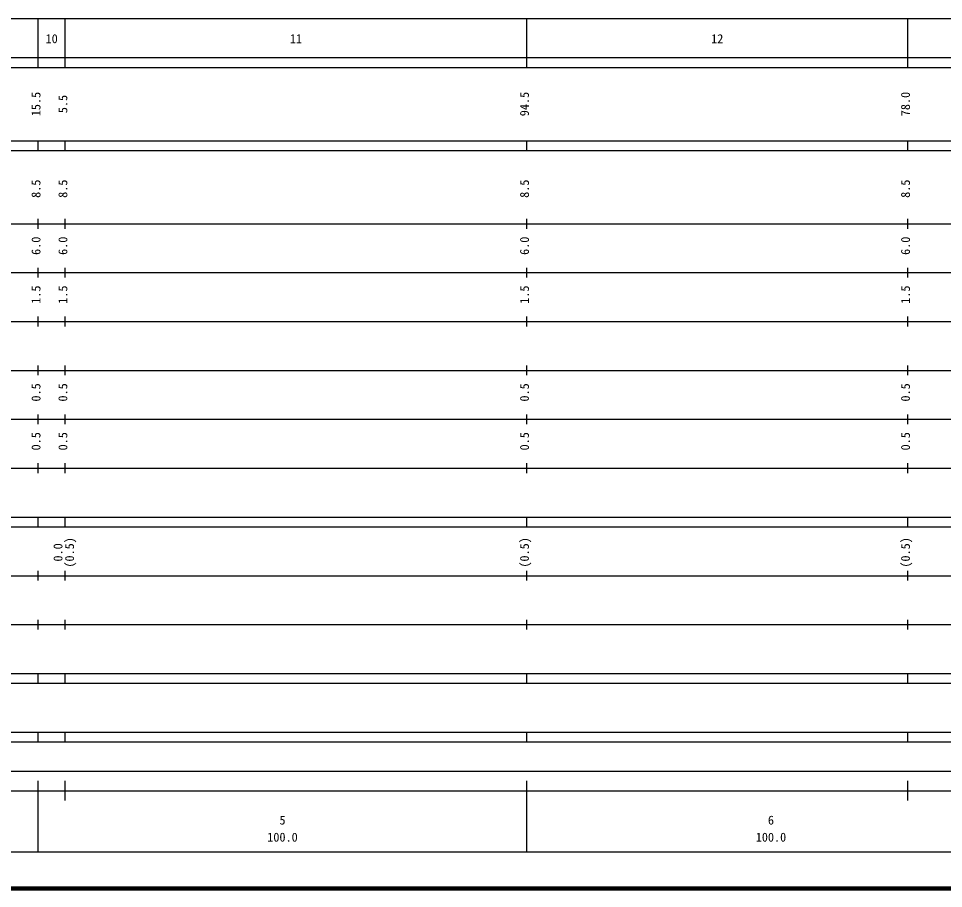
# Model space of a CAD drawing. Units: millimetres, scale not verified. Extents: x 40000 to 680000, y 20000 to 380000.
# Drawn here: x 263956 to 453321, y 20000 to 198000 of the extents above; entities that cross this region are included whole.
import ezdxf
from ezdxf.enums import TextEntityAlignment as Align

# ---------------------------------------------------------------- set-up
doc = ezdxf.new("R2010")
doc.units = ezdxf.units.MM
doc.header["$LTSCALE"] = 1000
doc.layers.add('M-TTL', color=2, linetype='Continuous', lineweight=13)
doc.layers.add('M-TTL-BAND', color=7, linetype='Continuous', lineweight=25)
doc.styles.add('ＭＳ ゴシック', font='')
doc.styles.get('ＭＳ ゴシック').set_extended_font_data('MS Gothic')

msp = doc.modelspace()

# ---------------------------------------------------------------- linework, layer by layer
at = {"layer": 'M-TTL', "lineweight": 140}
msp.add_line((40000, 20000), (680000, 20000), dxfattribs=at)
at = {"layer": 'M-TTL-BAND'}
for p, q in [((68000, 198000), (579000, 198000)), ((268000, 188000), (268000, 198000)), ((273500, 188000), (273500, 198000)), ((368000, 188000), (368000, 198000)), ((446000, 188000), (446000, 198000)), ((40000, 190000), (579000, 190000)), ((40000, 188000), (579000, 188000)), ((40000, 173000), (579000, 173000)), ((268000, 171000), (268000, 173000)), ((273500, 171000), (273500, 173000)), ((368000, 171000), (368000, 173000)), ((446000, 171000), (446000, 173000)), ((40000, 171000), (579000, 171000)), ((40000, 156000), (579000, 156000)), ((268000, 155000), (268000, 157000)), ((273500, 155000), (273500, 157000)), ((368000, 155000), (368000, 157000)), ((446000, 155000), (446000, 157000)), ((46000, 146000), (579000, 146000)), ((268000, 145000), (268000, 147000)), ((273500, 145000), (273500, 147000)), ((368000, 145000), (368000, 147000)), ((446000, 145000), (446000, 147000)), ((268000, 135000), (268000, 137000)), ((273500, 135000), (273500, 137000)), ((368000, 135000), (368000, 137000)), ((446000, 135000), (446000, 137000)), ((52000, 136000), (579000, 136000)), ((268000, 125000), (268000, 127000)), ((273500, 125000), (273500, 127000)), ((368000, 125000), (368000, 127000)), ((446000, 125000), (446000, 127000)), ((46000, 126000), (579000, 126000)), ((52000, 116000), (579000, 116000)), ((268000, 115000), (268000, 117000)), ((273500, 115000), (273500, 117000)), ((368000, 115000), (368000, 117000)), ((446000, 115000), (446000, 117000)), ((268000, 105000), (268000, 107000)), ((273500, 105000), (273500, 107000)), ((368000, 105000), (368000, 107000)), ((446000, 105000), (446000, 107000)), ((46000, 106000), (579000, 106000)), ((40000, 96000), (579000, 96000)), ((268000, 94000), (268000, 96000)), ((273500, 94000), (273500, 96000)), ((368000, 94000), (368000, 96000)), ((446000, 94000), (446000, 96000)), ((40000, 94000), (579000, 94000)), ((49000, 84000), (579000, 84000)), ((268000, 83000), (268000, 85000)), ((273500, 83000), (273500, 85000)), ((368000, 83000), (368000, 85000)), ((446000, 83000), (446000, 85000)), ((40000, 74000), (579000, 74000)), ((268000, 73000), (268000, 75000)), ((273500, 73000), (273500, 75000)), ((368000, 73000), (368000, 75000)), ((446000, 73000), (446000, 75000)), ((40000, 64000), (579000, 64000)), ((268000, 62000), (268000, 64000)), ((273500, 62000), (273500, 64000)), ((368000, 62000), (368000, 64000)), ((446000, 62000), (446000, 64000)), ((40000, 62000), (579000, 62000)), ((40000, 52000), (579000, 52000)), ((268000, 50000), (268000, 52000)), ((273500, 50000), (273500, 52000)), ((368000, 50000), (368000, 52000)), ((446000, 50000), (446000, 52000)), ((40000, 50000), (579000, 50000)), ((71000, 44000), (565000, 44000)), ((268000, 27500), (268000, 42000)), ((273500, 38000), (273500, 42000)), ((368000, 27500), (368000, 42000)), ((446000, 38000), (446000, 42000)), ((40000, 40000), (579000, 40000)), ((68000, 27500), (579000, 27500))]:
    msp.add_line(p, q, dxfattribs=at)

# ---------------------------------------------------------------- texts
at = {"layer": 'M-TTL-BAND', "style": 'ＭＳ ゴシック'}
for s, p in [('10', (270750, 192405)), ('11', (320750, 192405)), ('12', (407000, 192405)), ('5', (318000, 32523)), ('6', (418000, 32523)), ('100.0', (318000, 29033)), ('100.0', (418000, 29033))]:
    msp.add_text(s, height=1833, dxfattribs=at).set_placement(p, align=Align.BOTTOM_CENTER)
for s, p in [('15.5', (269000, 180500)), ('5.5', (274500, 180500)), ('94.5', (369000, 180500)), ('78.0', (447000, 180500)), ('8.5', (269000, 163174)), ('8.5', (274500, 163174)), ('8.5', (369000, 163174)), ('8.5', (447000, 163174)), ('6.0', (269000, 151500)), ('6.0', (274500, 151500)), ('6.0', (369000, 151500)), ('6.0', (447000, 151500)), ('1.5', (269000, 141500)), ('1.5', (274500, 141500)), ('1.5', (369000, 141500)), ('1.5', (447000, 141500)), ('0.5', (269000, 121500)), ('0.5', (274500, 121500)), ('0.5', (369000, 121500)), ('0.5', (447000, 121500)), ('0.5', (269000, 111500)), ('0.5', (274500, 111500)), ('0.5', (369000, 111500)), ('0.5', (447000, 111500)), ('(0.5)', (275870, 88764)), ('(0.5)', (369000, 88764)), ('(0.5)', (447000, 88764)), ('0.0', (273500, 88764))]:
    msp.add_text(s, height=1833, rotation=90, dxfattribs=at).set_placement(p, align=Align.BOTTOM_CENTER)

doc.saveas('drawing.dxf')
